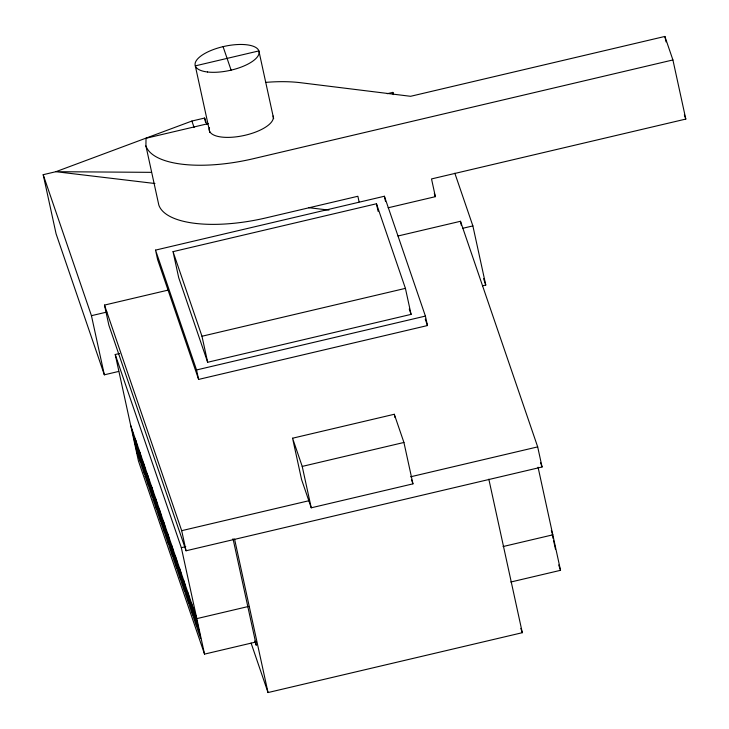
<?xml version="1.0" encoding="UTF-8"?>
<svg xmlns="http://www.w3.org/2000/svg" width="729" height="729" viewBox="0 0 729 729"><rect width="100%" height="100%" fill="white"/><g stroke="black" fill="none" stroke-linecap="round" stroke-linejoin="round"><path stroke-width="1.09" d="M359.078 201.815L357.866 196.265L266.231 217.834A98.041 37.042 -12.3 0 1 158.813 205.031L145.918 145.9L146.019 138.264L208.312 123.602M206.808 124.459L204.612 118.052L191.9 121.041L55.905 171.698L43.193 174.696L56.087 233.818L104.338 374.815L118.709 371.435M387.309 93.695L392.84 92.392L393.569 94.533M388.12 207.792L435.386 196.666L431.522 178.933L685.807 119.073L672.913 59.951L664.875 36.45L410.591 96.301L300.175 82.659A98.041 37.042 -12.3 0 0 265.511 82.395M672.913 59.951L253.346 158.703A98.041 37.042 -12.3 0 1 145.918 145.9M155.532 250.111L384.393 196.247L425.408 316.085L427.467 325.553L198.616 379.417L157.601 259.57L155.532 250.111L196.548 369.958L198.616 379.417M173.028 251.651L376.465 203.765L405.415 288.365L411.083 314.381L207.656 362.267L178.705 277.667L173.028 251.651L201.979 336.251L207.656 362.267M398.007 235.996L460.482 221.288L537.683 446.886L542.066 466.988L186.068 550.778L108.867 325.189L104.484 305.087L168.053 290.124M43.193 174.696L91.444 315.684L106.926 312.048M462.924 228.25L472.875 225.908L485.769 285.039L482.452 285.814M256.499 641.875L204.539 654.113L138.437 460.947L115.228 354.513L119.656 353.474M201.979 336.251L405.415 288.365M196.548 369.958L425.408 316.085M131.985 429.226L137.143 452.882L139.357 452.363M292.566 438.211L394.28 414.272L403.93 442.467L412.951 483.856L311.237 507.803L301.587 479.6L292.566 438.211L302.216 466.414L311.237 507.803M140.032 452.727L145.189 476.383L147.395 475.864M148.069 476.228L153.227 499.875L155.441 499.356M302.216 466.414L403.93 442.467M156.115 499.729L161.273 523.376L163.478 522.857M104.484 305.087L181.685 530.676L308.823 500.75M410.536 476.812L537.683 446.886M115.228 354.513L181.33 547.679L185.758 546.641M248.762 606.4L196.803 618.629L130.701 425.472M503.056 546.55L552.801 534.84L551.334 530.548M510.792 582.024L560.537 570.315L538.057 467.207M251.086 643.06L268.026 692.55L522.31 632.699L488.831 479.163M151.532 172.345L55.905 171.698L154.94 183.508M308.64 207.674L328.97 210.098M684.349 114.808L685.807 119.073M454.841 173.229L472.875 225.908M483.573 278.633L485.769 285.039M540.599 462.687L542.066 466.988M434.293 193.467L435.386 196.666M558.706 564.948L560.537 570.315M425.262 319.092L427.467 325.553M520.834 628.389L522.31 632.699M409.251 309.023L411.083 314.381M411.575 479.828L412.951 483.856M223.074 46.647L231.111 70.139M191.9 121.041L194.105 127.502M254.795 641.019L256.262 645.32L233.016 538.676M137.143 452.882L140.36 462.277L135.202 438.63M145.189 476.383L148.406 485.778L143.248 462.131M153.227 499.875L156.443 509.279L151.286 485.623M161.273 523.376L164.49 532.781L159.332 509.124M664.875 36.45L666.069 41.927M552.217 534.302L553.156 538.603M553.63 540.754L555.507 549.356M460.482 221.288L461.402 225.525M392.84 92.392L393.314 94.579M384.393 196.247L385.541 201.496M376.465 203.765L378.114 211.355M394.28 414.272L394.99 417.535M273.648 118.663L258.877 50.912L195.308 65.874L209.834 132.514M204.612 118.052L205.578 122.481M234.547 539.023L268.026 692.55M181.685 530.676L186.068 550.778M181.33 547.679L204.539 654.113M195.518 614.875L200.675 638.522L197.459 629.127L192.301 605.471M191.499 603.12L196.657 626.776L193.44 617.372L188.282 593.725M187.471 591.374L192.629 615.03L189.412 605.626L184.255 581.979M183.453 579.628L188.611 603.275L185.394 593.88L180.236 570.224M179.434 567.873L184.592 591.529L181.375 582.125L176.218 558.478M175.416 556.127L180.573 579.774L177.357 570.379L172.199 546.723M171.388 544.372L176.546 568.028L173.329 558.624L168.171 534.977M167.369 532.626L172.527 556.282L169.31 546.878L164.153 523.231M163.351 520.88L168.508 544.527L165.292 535.132L160.134 511.476M155.304 497.378L160.462 521.025L157.245 511.63L152.088 487.974M147.267 473.877L152.425 497.533L149.208 488.129L144.05 464.482M139.221 450.376L144.378 474.032L141.162 464.628L136.004 440.981M91.444 315.684L104.338 374.815M273.065 115.975A32.677 12.347 -12.3 0 1 241.117 136.086A32.677 12.347 -12.3 0 1 209.533 127.648M207.464 71.989A32.677 12.347 -12.3 0 0 258.841 54.21A32.677 12.347 -12.3 0 0 214.982 48.98A32.677 12.347 -12.3 0 0 207.464 71.989"/></g></svg>
